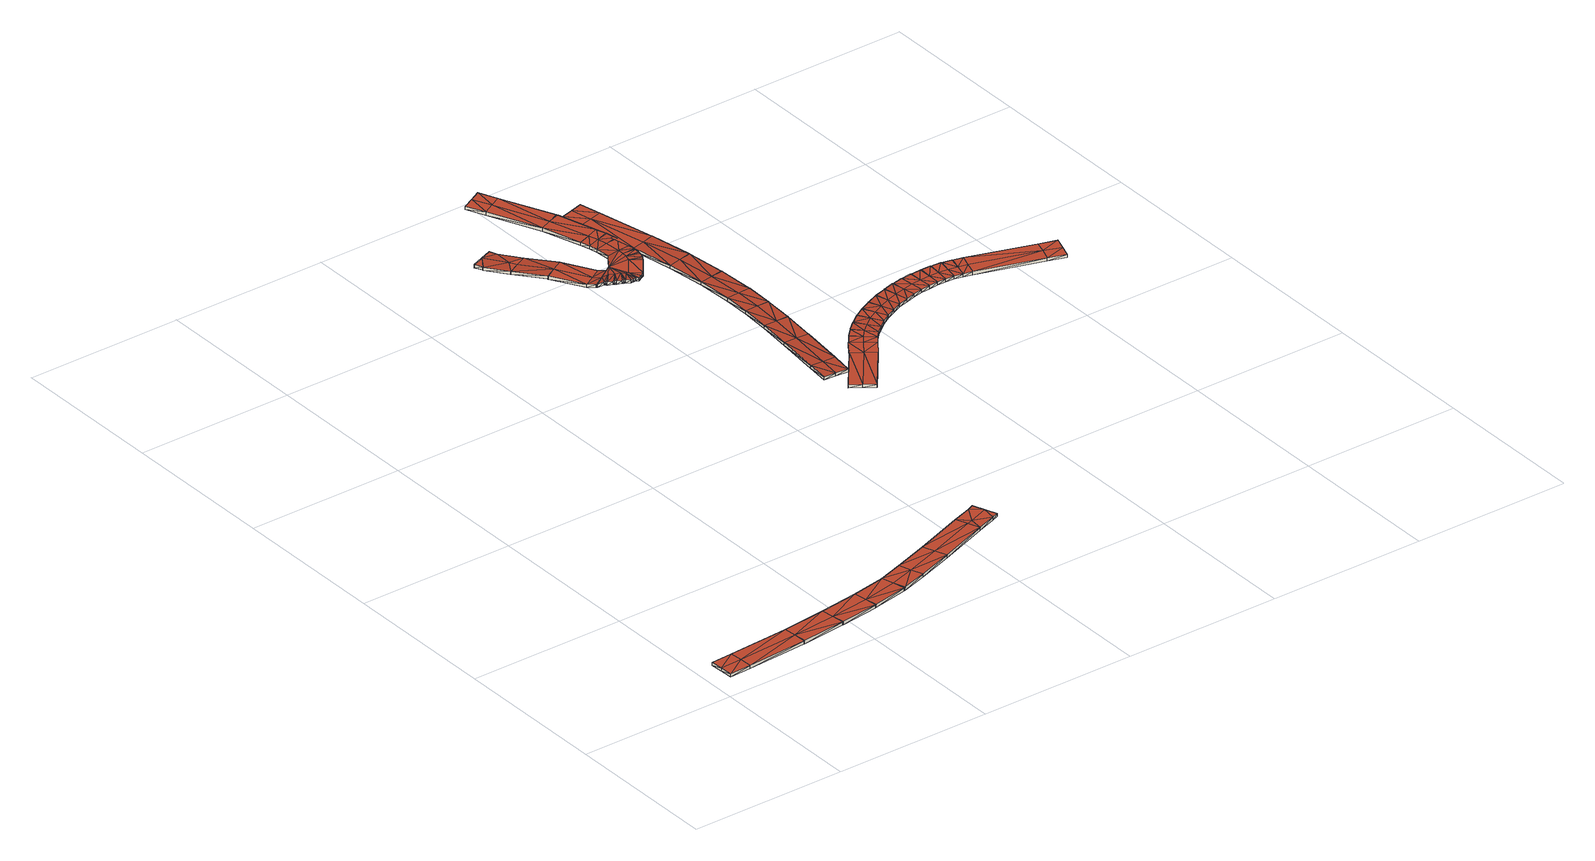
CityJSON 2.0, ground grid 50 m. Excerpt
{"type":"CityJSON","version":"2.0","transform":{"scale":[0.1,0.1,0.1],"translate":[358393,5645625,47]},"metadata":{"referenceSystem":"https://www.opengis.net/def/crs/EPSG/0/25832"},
"CityObjects":{
"building1":{"type":"Building","attributes":{"Geometrietyp2DReferenz":"2000","Gemeindeschluessel":"05315000","function":"53001_1800","roofType":"9999","measuredHeight":1},"geometry":[{"type":"Solid","lod":"2","boundaries":[[[[0,1,2]],[[1,3,2]],[[4,5,0]],[[5,1,0]],[[6,7,4]],[[7,5,4]],[[8,9,6]],[[9,7,6]],[[10,11,8]],[[11,9,8]],[[12,13,10]],[[13,11,10]],[[14,15,12]],[[15,13,12]],[[16,17,14]],[[17,15,14]],[[18,19,16]],[[19,17,16]],[[20,21,18]],[[21,19,18]],[[22,23,20]],[[23,21,20]],[[24,25,22]],[[25,23,22]],[[26,27,24]],[[27,25,24]],[[28,29,26]],[[29,27,26]],[[30,31,28]],[[31,29,28]],[[32,33,30]],[[33,31,30]],[[34,35,32]],[[35,33,32]],[[36,37,34]],[[37,35,34]],[[38,39,36]],[[39,37,36]],[[40,41,38]],[[41,39,38]],[[42,43,40]],[[43,41,40]],[[44,45,42]],[[45,43,42]],[[46,47,44]],[[47,45,44]],[[48,49,46]],[[49,47,46]],[[50,51,48]],[[51,49,48]],[[52,53,50]],[[53,51,50]],[[54,55,52]],[[55,53,52]],[[56,57,54]],[[57,55,54]],[[58,59,56]],[[59,57,56]],[[60,61,58]],[[61,59,58]],[[62,63,60]],[[63,61,60]],[[64,65,62]],[[65,63,62]],[[2,3,64]],[[3,65,64]],[[3,1,5]],[[3,5,66]],[[66,5,7]],[[66,7,67]],[[67,7,9]],[[67,9,68]],[[68,9,11]],[[68,11,69]],[[69,11,13]],[[69,13,70]],[[70,13,71]],[[71,13,15]],[[71,15,72]],[[72,15,17]],[[72,17,73]],[[73,17,19]],[[74,73,19]],[[74,19,21]],[[74,21,25]],[[25,21,23]],[[65,3,66]],[[65,66,63]],[[63,66,67]],[[63,67,61]],[[61,67,59]],[[57,68,55]],[[59,67,57]],[[57,67,68]],[[55,68,53]],[[53,68,51]],[[51,68,69]],[[51,69,49]],[[49,69,47]],[[47,69,45]],[[45,69,70]],[[45,70,43]],[[43,70,41]],[[41,70,71]],[[41,71,39]],[[39,71,37]],[[37,71,35]],[[35,71,72]],[[35,72,33]],[[33,72,31]],[[31,72,73]],[[73,74,31]],[[27,29,25]],[[31,74,29]],[[29,74,25]],[[2,4,0]],[[2,75,4]],[[75,6,4]],[[75,76,6]],[[76,8,6]],[[76,77,8]],[[77,10,8]],[[77,78,10]],[[78,12,10]],[[78,79,12]],[[79,80,12]],[[80,14,12]],[[80,81,14]],[[81,16,14]],[[81,82,16]],[[82,18,16]],[[83,18,82]],[[83,20,18]],[[83,24,20]],[[24,22,20]],[[64,75,2]],[[64,62,75]],[[62,76,75]],[[62,60,76]],[[60,58,76]],[[58,56,76]],[[56,77,76]],[[56,54,77]],[[54,52,77]],[[52,50,77]],[[50,78,77]],[[50,48,78]],[[48,46,78]],[[46,44,78]],[[44,79,78]],[[44,42,79]],[[42,40,79]],[[40,80,79]],[[40,38,80]],[[38,36,80]],[[36,34,80]],[[34,81,80]],[[34,32,81]],[[32,30,81]],[[30,82,81]],[[82,30,83]],[[26,24,28]],[[30,28,83]],[[28,24,83]]]],"semantics":{"surfaces":[{"type":"WallSurface"},{"type":"GroundSurface"},{"type":"RoofSurface"}],"values":[[0,0,0,0,0,0,0,0,0,0,0,0,0,0,0,0,0,0,0,0,0,0,0,0,0,0,0,0,0,0,0,0,0,0,0,0,0,0,0,0,0,0,0,0,0,0,0,0,0,0,0,0,0,0,0,0,0,0,0,0,0,0,0,0,0,0,1,1,1,1,1,1,1,1,1,1,1,1,1,1,1,1,1,1,1,1,1,1,1,1,1,1,1,1,1,1,1,1,1,1,1,1,1,1,1,1,1,1,1,1,1,1,1,1,1,2,2,2,2,2,2,2,2,2,2,2,2,2,2,2,2,2,2,2,2,2,2,2,2,2,2,2,2,2,2,2,2,2,2,2,2,2,2,2,2,2,2,2,2,2,2,2,2,2]]}}]},
"building2":{"type":"Building","attributes":{"Geometrietyp2DReferenz":"2000","Gemeindeschluessel":"05315000","function":"53001_1800","roofType":"9999","measuredHeight":1},"geometry":[{"type":"Solid","lod":"2","boundaries":[[[[84,85,86]],[[87,88,89]],[[88,84,89]],[[90,91,87]],[[91,88,87]],[[92,93,90]],[[93,91,90]],[[94,95,92]],[[95,93,92]],[[96,97,94]],[[97,95,94]],[[98,99,96]],[[99,97,96]],[[100,101,98]],[[101,99,98]],[[102,103,100]],[[103,101,100]],[[104,105,102]],[[105,103,102]],[[106,107,104]],[[107,105,104]],[[108,109,106]],[[109,107,106]],[[110,111,108]],[[111,109,108]],[[112,113,110]],[[113,111,110]],[[114,115,112]],[[115,113,112]],[[116,117,114]],[[117,115,114]],[[118,119,116]],[[119,117,116]],[[120,121,118]],[[121,119,118]],[[122,123,120]],[[123,121,120]],[[124,125,122]],[[125,123,122]],[[126,127,124]],[[127,125,124]],[[128,129,126]],[[129,127,126]],[[130,131,128]],[[131,129,128]],[[132,133,130]],[[133,131,130]],[[134,135,132]],[[135,133,132]],[[136,137,134]],[[137,135,134]],[[138,139,136]],[[139,137,136]],[[140,141,138]],[[141,139,138]],[[142,143,140]],[[143,141,140]],[[144,145,142]],[[145,143,142]],[[146,147,144]],[[147,145,144]],[[148,149,146]],[[149,147,146]],[[150,151,148]],[[151,149,148]],[[152,153,154]],[[153,155,154]],[[156,157,152]],[[157,153,152]],[[158,159,150]],[[159,151,150]],[[160,161,158]],[[161,159,158]],[[162,163,160]],[[163,161,160]],[[164,165,162]],[[166,167,156]],[[167,157,156]],[[168,169,166]],[[169,167,166]],[[170,171,168]],[[171,169,168]],[[165,163,162]],[[172,173,164]],[[173,165,164]],[[174,175,172]],[[175,173,172]],[[176,177,174]],[[177,175,174]],[[178,179,176]],[[180,181,170]],[[181,171,170]],[[182,183,180]],[[183,181,180]],[[184,185,182]],[[185,183,182]],[[186,187,184]],[[179,177,176]],[[188,189,178]],[[189,179,178]],[[190,191,188]],[[191,189,188]],[[192,193,190]],[[187,185,184]],[[194,195,186]],[[195,187,186]],[[196,197,194]],[[197,195,194]],[[198,199,196]],[[199,197,196]],[[200,201,198]],[[201,199,198]],[[193,191,190]],[[202,203,192]],[[203,193,192]],[[204,205,202]],[[205,203,202]],[[206,207,204]],[[207,205,204]],[[208,209,206]],[[209,207,206]],[[210,211,208]],[[211,209,208]],[[212,213,210]],[[213,211,210]],[[214,215,212]],[[215,213,212]],[[154,155,214]],[[155,215,214]],[[216,217,200]],[[217,201,200]],[[218,219,216]],[[219,217,216]],[[220,221,218]],[[221,219,218]],[[86,85,220]],[[85,221,220]],[[89,84,86]],[[153,157,155]],[[222,155,157]],[[222,157,167]],[[223,222,167]],[[224,223,167]],[[224,167,169]],[[225,224,169]],[[225,169,171]],[[226,225,183]],[[183,225,181]],[[181,225,171]],[[227,226,185]],[[185,226,183]],[[228,227,185]],[[229,228,185]],[[230,229,185]],[[231,230,185]],[[232,231,185]],[[233,232,185]],[[234,233,185]],[[185,187,235]],[[185,235,234]],[[187,195,235]],[[235,195,236]],[[195,197,237]],[[195,237,236]],[[199,201,238]],[[199,238,197]],[[197,238,237]],[[201,217,238]],[[238,217,239]],[[217,219,240]],[[217,240,239]],[[219,221,85]],[[219,85,240]],[[213,215,155]],[[213,155,211]],[[211,155,222]],[[211,222,209]],[[222,223,209]],[[207,209,223]],[[207,223,224]],[[207,224,205]],[[205,224,203]],[[193,203,224]],[[193,224,191]],[[191,224,225]],[[189,191,226]],[[226,191,225]],[[189,226,179]],[[177,179,226]],[[177,226,175]],[[175,226,227]],[[175,227,173]],[[165,173,227]],[[165,227,228]],[[165,228,163]],[[163,228,161]],[[159,161,228]],[[159,228,229]],[[159,229,151]],[[151,229,149]],[[147,149,229]],[[147,229,230]],[[147,230,145]],[[145,230,143]],[[143,230,141]],[[141,230,231]],[[141,231,139]],[[139,231,137]],[[137,231,135]],[[135,231,232]],[[135,232,133]],[[133,232,131]],[[232,233,129]],[[129,233,127]],[[127,233,125]],[[129,131,232]],[[233,234,121]],[[121,234,119]],[[123,125,233]],[[123,233,121]],[[234,235,117]],[[117,235,115]],[[115,235,113]],[[117,119,234]],[[235,236,109]],[[109,236,107]],[[113,235,111]],[[111,235,109]],[[236,237,105]],[[105,237,103]],[[103,237,101]],[[107,236,105]],[[237,238,97]],[[237,97,99]],[[237,99,101]],[[238,239,97]],[[97,239,95]],[[95,239,93]],[[239,240,88]],[[239,88,91]],[[239,91,93]],[[240,85,84]],[[240,84,88]],[[152,154,156]],[[241,156,154]],[[241,166,156]],[[242,166,241]],[[243,166,242]],[[243,168,166]],[[244,168,243]],[[244,170,168]],[[140,245,246]],[[140,138,245]],[[138,136,245]],[[136,134,245]],[[134,247,245]],[[134,132,247]],[[248,182,244]],[[182,180,244]],[[180,170,244]],[[249,184,248]],[[132,130,247]],[[247,128,250]],[[128,126,250]],[[126,124,250]],[[128,247,130]],[[250,120,251]],[[120,118,251]],[[122,250,124]],[[122,120,250]],[[251,116,252]],[[116,114,252]],[[114,112,252]],[[116,251,118]],[[252,108,253]],[[108,106,253]],[[112,110,252]],[[184,182,248]],[[254,184,249]],[[255,184,254]],[[110,108,252]],[[253,104,256]],[[104,102,256]],[[102,100,256]],[[106,104,253]],[[256,96,257]],[[256,98,96]],[[246,184,255]],[[245,184,246]],[[247,184,245]],[[250,184,247]],[[251,184,250]],[[184,252,186]],[[184,251,252]],[[186,252,194]],[[256,100,98]],[[257,96,258]],[[96,94,258]],[[94,92,258]],[[258,87,259]],[[258,90,87]],[[258,92,90]],[[252,253,194]],[[194,256,196]],[[194,253,256]],[[198,257,200]],[[198,196,257]],[[196,256,257]],[[200,257,216]],[[257,258,216]],[[259,89,86]],[[259,87,89]],[[216,259,218]],[[216,258,259]],[[218,86,220]],[[218,259,86]],[[212,154,214]],[[212,210,154]],[[210,241,154]],[[210,208,241]],[[241,208,242]],[[206,242,208]],[[206,243,242]],[[206,204,243]],[[204,202,243]],[[192,243,202]],[[192,190,243]],[[190,244,243]],[[188,248,190]],[[248,244,190]],[[188,178,248]],[[176,248,178]],[[176,174,248]],[[174,249,248]],[[174,172,249]],[[164,249,172]],[[164,254,249]],[[164,162,254]],[[162,160,254]],[[158,254,160]],[[158,255,254]],[[158,150,255]],[[150,148,255]],[[146,255,148]],[[146,246,255]],[[146,144,246]],[[144,142,246]],[[142,140,246]]]],"semantics":{"surfaces":[{"type":"WallSurface"},{"type":"GroundSurface"},{"type":"RoofSurface"}],"values":[[0,0,0,0,0,0,0,0,0,0,0,0,0,0,0,0,0,0,0,0,0,0,0,0,0,0,0,0,0,0,0,0,0,0,0,0,0,0,0,0,0,0,0,0,0,0,0,0,0,0,0,0,0,0,0,0,0,0,0,0,0,0,0,0,0,0,0,0,0,0,0,0,0,0,0,0,0,0,0,0,0,0,0,0,0,0,0,0,0,0,0,0,0,0,0,0,0,0,0,0,0,0,0,0,0,0,0,0,0,0,0,0,0,0,0,0,0,0,0,0,0,0,0,0,0,0,0,0,0,0,0,0,0,0,0,0,0,0,1,1,1,1,1,1,1,1,1,1,1,1,1,1,1,1,1,1,1,1,1,1,1,1,1,1,1,1,1,1,1,1,1,1,1,1,1,1,1,1,1,1,1,1,1,1,1,1,1,1,1,1,1,1,1,1,1,1,1,1,1,1,1,1,1,1,1,1,1,1,1,1,1,1,1,1,1,1,1,1,1,1,1,1,1,1,1,1,1,1,1,1,1,1,1,1,1,1,1,1,1,1,1,1,1,2,2,2,2,2,2,2,2,2,2,2,2,2,2,2,2,2,2,2,2,2,2,2,2,2,2,2,2,2,2,2,2,2,2,2,2,2,2,2,2,2,2,2,2,2,2,2,2,2,2,2,2,2,2,2,2,2,2,2,2,2,2,2,2,2,2,2,2,2,2,2,2,2,2,2,2,2,2,2,2,2,2,2,2,2,2,2,2,2,2,2,2,2,2,2,2,2,2,2,2,2,2,2,2,2]]}}]},
"building3":{"type":"Building","attributes":{"Geometrietyp2DReferenz":"2000","Gemeindeschluessel":"05315000","function":"53001_1830","roofType":"9999","measuredHeight":1},"geometry":[{"type":"Solid","lod":"2","boundaries":[[[[260,261,262]],[[261,263,262]],[[264,265,260]],[[265,261,260]],[[266,267,264]],[[267,265,264]],[[268,269,266]],[[269,267,266]],[[270,271,268]],[[271,269,268]],[[272,273,270]],[[273,271,270]],[[274,275,272]],[[275,273,272]],[[276,277,274]],[[277,275,274]],[[278,279,276]],[[279,277,276]],[[280,281,278]],[[281,279,278]],[[282,283,280]],[[283,281,280]],[[284,285,286]],[[286,285,282]],[[285,283,282]],[[287,284,286]],[[288,289,287]],[[289,284,287]],[[290,291,288]],[[291,289,288]],[[292,293,290]],[[293,291,290]],[[294,295,292]],[[295,293,292]],[[296,297,294]],[[297,295,294]],[[298,299,296]],[[299,297,296]],[[300,301,298]],[[301,299,298]],[[302,303,300]],[[303,301,300]],[[304,305,302]],[[306,307,308]],[[305,303,302]],[[308,309,304]],[[309,305,304]],[[307,309,308]],[[310,311,306]],[[311,307,306]],[[312,313,310]],[[313,311,310]],[[314,315,312]],[[315,313,312]],[[316,317,314]],[[317,315,314]],[[318,319,316]],[[319,317,316]],[[320,321,318]],[[321,319,318]],[[322,323,320]],[[323,321,320]],[[324,325,322]],[[325,323,322]],[[326,327,324]],[[327,325,324]],[[328,329,326]],[[329,327,326]],[[330,331,328]],[[331,329,328]],[[332,333,330]],[[333,331,330]],[[262,263,332]],[[263,333,332]],[[325,334,335]],[[323,325,336]],[[336,325,335]],[[321,323,337]],[[337,323,336]],[[319,321,338]],[[338,321,337]],[[317,319,339]],[[339,319,338]],[[315,317,340]],[[340,317,339]],[[313,315,311]],[[311,315,340]],[[341,342,267]],[[342,263,265]],[[265,263,261]],[[267,342,265]],[[269,341,267]],[[334,341,273]],[[273,341,271]],[[271,341,269]],[[275,334,273]],[[335,334,277]],[[277,334,275]],[[281,335,279]],[[279,335,277]],[[336,335,285]],[[285,335,283]],[[283,335,281]],[[284,336,285]],[[337,336,291]],[[291,336,289]],[[289,336,284]],[[293,337,291]],[[338,337,295]],[[295,337,293]],[[297,299,338]],[[297,338,295]],[[339,338,301]],[[301,338,299]],[[303,339,301]],[[340,339,309]],[[309,339,305]],[[305,339,303]],[[311,340,307]],[[307,340,309]],[[331,333,342]],[[342,333,263]],[[329,331,342]],[[329,342,341]],[[327,329,341]],[[327,341,334]],[[325,327,334]],[[343,344,322]],[[318,345,320]],[[345,343,320]],[[316,346,318]],[[346,345,318]],[[314,347,316]],[[347,346,316]],[[312,310,314]],[[310,347,314]],[[348,264,262]],[[264,260,262]],[[349,266,348]],[[266,264,348]],[[268,266,349]],[[350,272,349]],[[272,270,349]],[[270,268,349]],[[274,272,350]],[[351,276,350]],[[276,274,350]],[[280,278,351]],[[278,276,351]],[[344,286,351]],[[286,282,351]],[[282,280,351]],[[287,286,344]],[[343,290,344]],[[290,288,344]],[[288,287,344]],[[292,290,343]],[[345,294,343]],[[294,292,343]],[[296,345,298]],[[296,294,345]],[[346,300,345]],[[300,298,345]],[[302,300,346]],[[347,308,346]],[[308,304,346]],[[304,302,346]],[[310,306,347]],[[306,308,347]],[[330,348,332]],[[348,262,332]],[[328,348,330]],[[328,349,348]],[[326,349,328]],[[326,350,349]],[[324,350,326]],[[324,351,350]],[[322,344,324]],[[344,351,324]],[[320,343,322]]]],"semantics":{"surfaces":[{"type":"WallSurface"},{"type":"GroundSurface"},{"type":"RoofSurface"}],"values":[[0,0,0,0,0,0,0,0,0,0,0,0,0,0,0,0,0,0,0,0,0,0,0,0,0,0,0,0,0,0,0,0,0,0,0,0,0,0,0,0,0,0,0,0,0,0,0,0,0,0,0,0,0,0,0,0,0,0,0,0,0,0,0,0,0,0,0,0,0,0,0,0,0,0,1,1,1,1,1,1,1,1,1,1,1,1,1,1,1,1,1,1,1,1,1,1,1,1,1,1,1,1,1,1,1,1,1,1,1,1,1,1,1,1,1,1,1,1,1,1,1,1,1,1,1,1,1,2,2,2,2,2,2,2,2,2,2,2,2,2,2,2,2,2,2,2,2,2,2,2,2,2,2,2,2,2,2,2,2,2,2,2,2,2,2,2,2,2,2,2,2,2,2,2,2,2,2,2,2,2]]}}]},
"building4":{"type":"Building","attributes":{"Geometrietyp2DReferenz":"2000","Gemeindeschluessel":"05315000","function":"53001_1830","roofType":"9999","measuredHeight":1},"geometry":[{"type":"Solid","lod":"2","boundaries":[[[[352,353,354]],[[355,356,357]],[[356,352,357]],[[358,359,355]],[[359,356,355]],[[360,361,362]],[[361,363,362]],[[364,365,360]],[[365,361,360]],[[366,367,364]],[[367,365,364]],[[368,369,366]],[[369,367,366]],[[370,371,358]],[[371,359,358]],[[372,373,370]],[[373,371,370]],[[374,375,372]],[[375,373,372]],[[376,377,374]],[[377,375,374]],[[378,379,376]],[[380,381,368]],[[381,369,368]],[[382,383,380]],[[383,381,380]],[[384,385,382]],[[385,383,382]],[[386,387,384]],[[387,385,384]],[[388,389,386]],[[379,377,376]],[[390,391,378]],[[391,379,378]],[[392,393,390]],[[393,391,390]],[[394,395,392]],[[395,393,392]],[[396,397,394]],[[397,395,394]],[[398,399,396]],[[399,397,396]],[[400,401,398]],[[401,399,398]],[[402,403,400]],[[403,401,400]],[[404,405,402]],[[405,403,402]],[[406,407,404]],[[407,405,404]],[[408,409,406]],[[409,407,406]],[[410,411,408]],[[389,387,386]],[[411,409,408]],[[412,413,410]],[[413,411,410]],[[414,415,412]],[[415,413,412]],[[416,417,414]],[[417,415,414]],[[418,419,416]],[[419,417,416]],[[420,421,418]],[[421,419,418]],[[422,423,420]],[[423,421,420]],[[424,425,422]],[[425,423,422]],[[426,427,388]],[[427,389,388]],[[428,429,426]],[[429,427,426]],[[430,431,428]],[[431,429,428]],[[432,433,430]],[[433,431,430]],[[434,435,432]],[[435,433,432]],[[436,437,434]],[[438,439,424]],[[439,425,424]],[[440,441,438]],[[441,439,438]],[[442,443,440]],[[443,441,440]],[[444,445,442]],[[445,443,442]],[[437,435,434]],[[446,447,436]],[[447,437,436]],[[448,449,446]],[[449,447,446]],[[450,451,448]],[[451,449,448]],[[452,453,444]],[[453,445,444]],[[454,455,452]],[[455,453,452]],[[456,457,454]],[[457,455,454]],[[458,459,450]],[[459,451,450]],[[460,461,458]],[[461,459,458]],[[462,463,460]],[[463,461,460]],[[464,465,462]],[[466,467,456]],[[467,457,456]],[[468,469,466]],[[469,467,466]],[[470,471,468]],[[471,469,468]],[[472,473,470]],[[465,463,462]],[[474,475,464]],[[475,465,464]],[[476,477,474]],[[477,475,474]],[[354,353,476]],[[353,477,476]],[[357,352,354]],[[473,471,470]],[[478,479,472]],[[479,473,472]],[[480,481,478]],[[481,479,478]],[[482,483,480]],[[483,481,480]],[[484,485,482]],[[485,483,482]],[[486,487,484]],[[487,485,484]],[[488,489,486]],[[489,487,486]],[[490,491,488]],[[491,489,488]],[[492,493,490]],[[493,491,490]],[[494,495,492]],[[495,493,492]],[[496,497,494]],[[497,495,494]],[[498,499,496]],[[499,497,496]],[[500,501,498]],[[501,499,498]],[[502,503,500]],[[503,501,500]],[[504,505,502]],[[505,503,502]],[[362,363,504]],[[363,505,504]],[[506,356,507]],[[389,427,429]],[[389,429,508]],[[508,429,431]],[[508,431,509]],[[509,431,433]],[[509,433,435]],[[509,435,510]],[[510,435,437]],[[510,437,447]],[[510,447,449]],[[510,449,451]],[[510,451,511]],[[511,451,459]],[[511,459,461]],[[511,461,463]],[[511,463,512]],[[512,463,465]],[[512,465,475]],[[512,475,506]],[[506,475,477]],[[506,477,353]],[[506,353,352]],[[506,352,356]],[[513,371,373]],[[507,356,359]],[[507,359,371]],[[507,371,513]],[[513,373,375]],[[513,375,377]],[[513,377,379]],[[513,379,514]],[[514,379,391]],[[514,391,393]],[[514,393,395]],[[514,395,515]],[[515,395,397]],[[515,397,399]],[[515,399,401]],[[515,401,516]],[[516,401,403]],[[516,403,405]],[[516,405,517]],[[517,405,407]],[[517,407,409]],[[517,409,411]],[[517,411,518]],[[518,411,413]],[[518,413,415]],[[518,415,417]],[[518,417,419]],[[518,419,519]],[[519,419,421]],[[519,421,423]],[[519,423,425]],[[519,425,520]],[[520,425,439]],[[520,439,441]],[[520,441,443]],[[520,443,521]],[[521,443,445]],[[521,445,453]],[[521,453,522]],[[522,453,455]],[[522,455,457]],[[522,457,467]],[[522,467,469]],[[522,469,523]],[[523,469,471]],[[524,471,473]],[[523,471,524]],[[524,473,479]],[[524,479,481]],[[387,389,508]],[[387,508,385]],[[385,508,383]],[[383,508,509]],[[383,509,381]],[[381,509,510]],[[381,510,511]],[[381,511,369]],[[369,511,512]],[[369,512,367]],[[367,512,506]],[[367,506,365]],[[365,506,507]],[[365,507,361]],[[361,507,513]],[[361,513,363]],[[363,513,514]],[[363,514,505]],[[505,514,515]],[[505,515,503]],[[503,515,516]],[[503,516,501]],[[501,516,499]],[[499,516,517]],[[499,517,497]],[[497,517,518]],[[497,518,495]],[[495,518,519]],[[495,519,493]],[[493,519,520]],[[493,520,491]],[[491,520,521]],[[491,521,489]],[[489,521,522]],[[489,522,523]],[[489,523,487]],[[487,523,524]],[[487,524,485]],[[485,524,481]],[[485,481,483]],[[388,428,426]],[[388,525,428]],[[526,434,432]],[[525,430,428]],[[525,526,430]],[[526,432,430]],[[526,527,434]],[[527,436,434]],[[527,446,436]],[[527,448,446]],[[527,450,448]],[[527,528,450]],[[528,458,450]],[[528,460,458]],[[528,462,460]],[[528,529,462]],[[529,464,462]],[[529,474,464]],[[529,530,474]],[[530,476,474]],[[530,354,476]],[[530,357,354]],[[530,355,357]],[[530,531,355]],[[531,358,355]],[[531,370,358]],[[531,532,370]],[[532,372,370]],[[532,374,372]],[[532,376,374]],[[532,378,376]],[[532,533,378]],[[533,390,378]],[[533,392,390]],[[533,394,392]],[[533,534,394]],[[534,396,394]],[[534,398,396]],[[534,400,398]],[[534,535,400]],[[535,402,400]],[[535,404,402]],[[535,536,404]],[[536,406,404]],[[536,408,406]],[[536,410,408]],[[536,537,410]],[[537,412,410]],[[537,538,418]],[[537,414,412]],[[537,416,414]],[[537,418,416]],[[538,420,418]],[[538,422,420]],[[538,424,422]],[[538,539,424]],[[539,438,424]],[[539,440,438]],[[539,442,440]],[[539,540,442]],[[540,444,442]],[[540,452,444]],[[540,541,452]],[[541,454,452]],[[541,456,454]],[[541,466,456]],[[541,468,466]],[[541,542,468]],[[542,470,468]],[[542,543,470]],[[543,472,470]],[[543,478,472]],[[543,480,478]],[[386,525,388]],[[386,384,525]],[[384,382,525]],[[382,526,525]],[[382,380,526]],[[380,527,526]],[[380,528,527]],[[380,368,528]],[[368,529,528]],[[368,366,529]],[[366,530,529]],[[366,364,530]],[[364,531,530]],[[364,360,531]],[[360,532,531]],[[360,362,532]],[[362,533,532]],[[362,504,533]],[[504,534,533]],[[504,502,534]],[[502,535,534]],[[502,500,535]],[[500,498,535]],[[498,536,535]],[[498,496,536]],[[496,537,536]],[[496,494,537]],[[494,538,537]],[[494,492,538]],[[492,539,538]],[[492,490,539]],[[490,540,539]],[[490,488,540]],[[488,541,540]],[[488,542,541]],[[488,486,542]],[[486,543,542]],[[486,484,543]],[[484,480,543]],[[484,482,480]]]],"semantics":{"surfaces":[{"type":"WallSurface"},{"type":"GroundSurface"},{"type":"RoofSurface"}],"values":[[0,0,0,0,0,0,0,0,0,0,0,0,0,0,0,0,0,0,0,0,0,0,0,0,0,0,0,0,0,0,0,0,0,0,0,0,0,0,0,0,0,0,0,0,0,0,0,0,0,0,0,0,0,0,0,0,0,0,0,0,0,0,0,0,0,0,0,0,0,0,0,0,0,0,0,0,0,0,0,0,0,0,0,0,0,0,0,0,0,0,0,0,0,0,0,0,0,0,0,0,0,0,0,0,0,0,0,0,0,0,0,0,0,0,0,0,0,0,0,0,0,0,0,0,0,0,0,0,0,0,0,0,0,0,0,0,0,0,0,0,0,0,0,0,0,0,0,0,0,0,0,0,0,0,1,1,1,1,1,1,1,1,1,1,1,1,1,1,1,1,1,1,1,1,1,1,1,1,1,1,1,1,1,1,1,1,1,1,1,1,1,1,1,1,1,1,1,1,1,1,1,1,1,1,1,1,1,1,1,1,1,1,1,1,1,1,1,1,1,1,1,1,1,1,1,1,1,1,1,1,1,1,1,1,1,1,1,1,1,1,1,1,1,1,1,1,1,1,1,1,1,1,1,1,1,1,1,1,1,1,1,1,1,1,1,1,1,2,2,2,2,2,2,2,2,2,2,2,2,2,2,2,2,2,2,2,2,2,2,2,2,2,2,2,2,2,2,2,2,2,2,2,2,2,2,2,2,2,2,2,2,2,2,2,2,2,2,2,2,2,2,2,2,2,2,2,2,2,2,2,2,2,2,2,2,2,2,2,2,2,2,2,2,2,2,2,2,2,2,2,2,2,2,2,2,2,2,2,2,2,2,2,2,2,2,2,2,2,2,2,2,2,2,2,2,2,2,2,2,2]]}}]}
},
"vertices":[
[1,81,78],[1,81,68],[3,41,78],[3,41,68],[70,85,78],[70,85,68],[266,97,78],[266,97,68],[405,110,79],[405,110,69],[530,128,78],[530,128,68],[641,150,77],[641,150,67],[720,177,76],[720,177,66],[834,219,73],[834,219,63],[998,285,68],[998,285,58],[1063,311,65],[1063,311,55],[1083,319,65],[1083,319,55],[1098,282,65],[1098,282,55],[1113,245,65],[1113,245,55],[1092,237,65],[1092,237,55],[1028,211,68],[1028,211,58],[863,144,73],[863,144,63],[862,144,73],[862,144,63],[747,101,76],[747,101,66],[746,101,76],[746,101,66],[664,74,77],[664,74,67],[662,73,77],[662,73,67],[659,72,77],[659,72,67],[545,49,78],[545,49,68],[544,49,78],[544,49,68],[542,48,78],[542,48,68],[416,31,79],[416,31,69],[415,30,79],[415,30,69],[414,30,79],[414,30,69],[272,17,78],[272,17,68],[271,17,78],[271,17,68],[75,5,78],[75,5,68],[5,1,78],[5,1,68],[73,45,68],[269,57,68],[410,70,69],[537,88,68],[651,111,67],[733,139,66],[848,181,63],[1013,248,58],[1033,256,57],[73,45,78],[269,57,78],[410,70,79],[537,88,78],[651,111,77],[733,139,76],[848,181,73],[1013,248,68],[1033,256,67],
[964,2396,100],[928,2378,100],[928,2378,110],[992,2340,108],[992,2340,98],[964,2396,110],[1072,2183,102],[1072,2183,92],[1073,2181,102],[1073,2181,92],[1074,2178,102],[1074,2178,92],[1116,2060,97],[1116,2060,87],[1127,2032,96],[1127,2032,86],[1128,2030,96],[1128,2030,86],[1128,2027,96],[1128,2027,86],[1136,1998,94],[1136,1998,84],[1137,1995,94],[1137,1995,84],[1137,1992,94],[1137,1992,84],[1143,1946,92],[1143,1946,82],[1143,1945,92],[1143,1945,82],[1143,1944,92],[1143,1944,82],[1144,1926,91],[1144,1926,81],[1144,1923,91],[1144,1923,81],[1144,1920,91],[1144,1920,81],[1143,1904,91],[1143,1904,81],[1142,1900,91],[1142,1900,81],[1142,1896,91],[1142,1896,81],[1137,1878,90],[1137,1878,80],[1132,1871,90],[1132,1871,80],[1128,1863,90],[1128,1863,80],[1120,1853,56],[1120,1853,46],[1108,1847,56],[1108,1847,46],[1096,1840,56],[1096,1840,46],[1085,1839,60],[1085,1839,50],[1077,1839,60],[1077,1839,50],[1068,1840,60],[1068,1840,50],[1053,1844,63],[1053,1844,53],[1049,1846,63],[1049,1846,53],[1044,1848,63],[1044,1848,53],[892,2251,17],[892,2251,7],[855,2236,17],[855,2236,7],[901,2229,17],[901,2229,7],[1030,1856,62],[1030,1856,52],[1026,1859,62],[1026,1859,52],[1022,1861,62],[1022,1861,52],[1010,1873,58],[1010,1873,48],[938,2155,26],[938,2155,16],[989,2060,40],[989,2060,30],[1046,1963,39],[1046,1963,29],[1008,1876,58],[1008,1876,48],[1005,1879,58],[1005,1879,48],[994,1894,46],[994,1894,36],[993,1896,46],[993,1896,36],[1047,1963,39],[1047,1963,29],[1060,1939,46],[1060,1939,36],[1063,1934,58],[1063,1934,48],[1063,1937,92],[1063,1937,82],[992,1898,46],[992,1898,36],[977,1922,39],[977,1922,29],[920,2019,40],[920,2019,30],[1058,1980,94],[1058,1980,84],[1051,2005,96],[1051,2005,86],[1041,2032,97],[1041,2032,87],[1041,2033,97],[1041,2033,87],[919,2020,40],[919,2020,30],[919,2021,40],[919,2021,30],[867,2119,26],[867,2119,16],[866,2121,26],[866,2121,16],[828,2195,17],[828,2195,7],[828,2197,17],[828,2197,7],[818,2221,17],[818,2221,7],[999,2149,102],[999,2149,92],[921,2303,108],[921,2303,98],[892,2360,110],[892,2360,100],[892,2162,15],[902,2138,16],[954,2040,30],[1012,1943,29],[1026,1917,36],[1037,1902,48],[1050,1890,52],[1064,1882,53],[1079,1878,50],[1090,1880,46],[1098,1889,80],[1103,1907,81],[1104,1923,81],[1103,1941,82],[1097,1988,84],[1090,2017,86],[1079,2046,87],[1036,2165,92],[957,2322,98],[892,2162,25],[902,2138,26],[954,2040,40],[1012,1943,39],[1090,1880,56],[1079,1878,60],[1098,1889,90],[1026,1917,46],[1037,1902,58],[1103,1907,91],[1104,1923,91],[1103,1941,92],[1097,1988,94],[1050,1890,62],[1064,1882,63],[1090,2017,96],[1079,2046,97],[1036,2165,102],[957,2322,108],
[1158,2187,101],[1158,2187,91],[1120,2176,101],[1120,2176,91],[1175,2122,99],[1175,2122,89],[1222,1948,92],[1222,1948,82],[1223,1948,92],[1223,1948,82],[1223,1947,92],[1223,1947,82],[1252,1819,86],[1252,1819,76],[1253,1818,86],[1253,1818,76],[1253,1817,86],[1253,1817,76],[1273,1701,80],[1273,1701,70],[1274,1700,80],[1274,1700,70],[1274,1698,80],[1274,1698,70],[1285,1590,64],[1285,1591,64],[1285,1591,74],[1285,1590,74],[1286,1589,74],[1286,1589,64],[1289,1509,69],[1289,1509,59],[1289,1508,69],[1289,1508,59],[1289,1507,69],[1289,1507,59],[1288,1420,64],[1288,1420,54],[1288,1419,64],[1288,1419,54],[1288,1418,64],[1288,1418,54],[1283,1321,58],[1283,1321,48],[1283,1320,58],[1283,1320,48],[1268,1121,48],[1268,1121,38],[1273,1187,52],[1273,1187,42],[1228,1124,48],[1228,1124,38],[1189,1127,48],[1189,1127,38],[1194,1193,52],[1194,1193,42],[1203,1326,58],[1203,1326,48],[1208,1421,64],[1208,1421,54],[1209,1507,69],[1209,1507,59],[1206,1584,74],[1206,1584,64],[1194,1688,80],[1194,1688,70],[1174,1802,86],[1174,1802,76],[1145,1928,92],[1145,1928,82],[1098,2102,99],[1098,2102,89],[1081,2166,101],[1081,2166,91],[1213,1810,76],[1234,1694,70],[1246,1587,64],[1249,1508,59],[1248,1420,54],[1243,1323,48],[1233,1190,42],[1184,1938,82],[1137,2112,89],[1249,1508,69],[1246,1587,74],[1248,1420,64],[1243,1323,58],[1233,1190,52],[1137,2112,99],[1184,1938,92],[1213,1810,86],[1234,1694,80],
[1449,1317,49],[1447,1316,49],[1447,1316,59],[1477,1333,60],[1477,1333,50],[1449,1317,59],[1479,1333,60],[1479,1333,50],[1515,1262,60],[1515,1262,50],[1542,1274,62],[1542,1274,52],[1489,1248,59],[1489,1248,49],[1467,1232,57],[1467,1232,47],[1446,1215,55],[1446,1215,45],[1480,1334,60],[1480,1334,50],[1511,1348,62],[1511,1348,52],[1512,1349,62],[1512,1349,52],[1514,1349,62],[1514,1349,52],[1546,1361,64],[1546,1361,54],[1428,1197,54],[1428,1197,44],[1412,1176,53],[1412,1176,43],[1383,1135,51],[1383,1135,41],[1284,1011,45],[1284,1011,35],[1252,1035,45],[1252,1035,35],[1548,1361,64],[1548,1361,54],[1549,1362,64],[1549,1362,54],[1584,1371,65],[1584,1371,55],[1585,1372,65],[1585,1372,55],[1586,1372,65],[1586,1372,55],[1618,1379,67],[1618,1379,57],[1620,1379,67],[1620,1379,57],[1621,1379,67],[1621,1379,57],[1652,1384,68],[1652,1384,58],[1654,1384,68],[1654,1384,58],[1655,1384,68],[1655,1384,58],[1686,1386,69],[1686,1386,59],[1688,1386,69],[1688,1386,59],[1689,1386,69],[1689,1386,59],[1720,1386,70],[1720,1386,60],[1721,1386,70],[1721,1386,60],[1723,1386,70],[1723,1386,60],[1753,1384,71],[1753,1384,61],[1219,1058,45],[1219,1058,35],[1318,1182,51],[1318,1182,41],[1347,1224,53],[1347,1224,43],[1348,1225,53],[1348,1225,43],[1349,1225,53],[1349,1225,43],[1367,1248,54],[1367,1248,44],[1754,1384,71],[1754,1384,61],[1756,1384,71],[1756,1384,61],[1786,1380,72],[1786,1380,62],[1787,1379,72],[1787,1379,62],[1368,1250,54],[1368,1250,44],[1370,1252,54],[1370,1252,44],[1391,1273,55],[1391,1273,45],[1789,1379,72],[1789,1379,62],[1818,1373,72],[1818,1373,62],[1819,1372,72],[1819,1372,62],[1392,1274,55],[1392,1274,45],[1393,1276,55],[1393,1276,45],[1417,1295,57],[1417,1295,47],[1418,1296,57],[1418,1296,47],[1821,1372,72],[1821,1372,62],[1850,1363,73],[1850,1363,63],[1851,1363,73],[1851,1363,63],[2055,1293,75],[2055,1293,65],[1420,1297,57],[1420,1297,47],[1446,1315,59],[1446,1315,49],[2111,1275,75],[2111,1275,65],[2098,1237,75],[2098,1237,65],[2085,1199,75],[2085,1199,65],[2030,1218,75],[2030,1218,65],[1826,1287,73],[1826,1287,63],[1799,1295,72],[1799,1295,62],[1773,1301,72],[1773,1301,62],[1746,1304,71],[1746,1304,61],[1719,1306,70],[1719,1306,60],[1691,1306,69],[1691,1306,59],[1662,1304,68],[1662,1304,58],[1633,1300,67],[1633,1300,57],[1604,1294,65],[1604,1294,55],[1572,1285,64],[1572,1285,54],[1468,1282,49],[1497,1298,50],[1350,1159,41],[1380,1200,43],[1398,1224,44],[1419,1245,45],[1442,1264,47],[1527,1311,52],[1560,1323,54],[1594,1333,55],[1626,1339,57],[1658,1344,58],[1689,1346,59],[1720,1346,60],[1750,1344,61],[1780,1340,62],[1809,1334,62],[1838,1325,63],[2043,1256,65],[1350,1159,51],[1380,1200,53],[1398,1224,54],[1419,1245,55],[1442,1264,57],[1468,1282,59],[1497,1298,60],[1527,1311,62],[1560,1323,64],[1594,1333,65],[1626,1339,67],[1658,1344,68],[1689,1346,69],[1720,1346,70],[1750,1344,71],[1780,1340,72],[1809,1334,72],[1838,1325,73],[2043,1256,75]
]}
